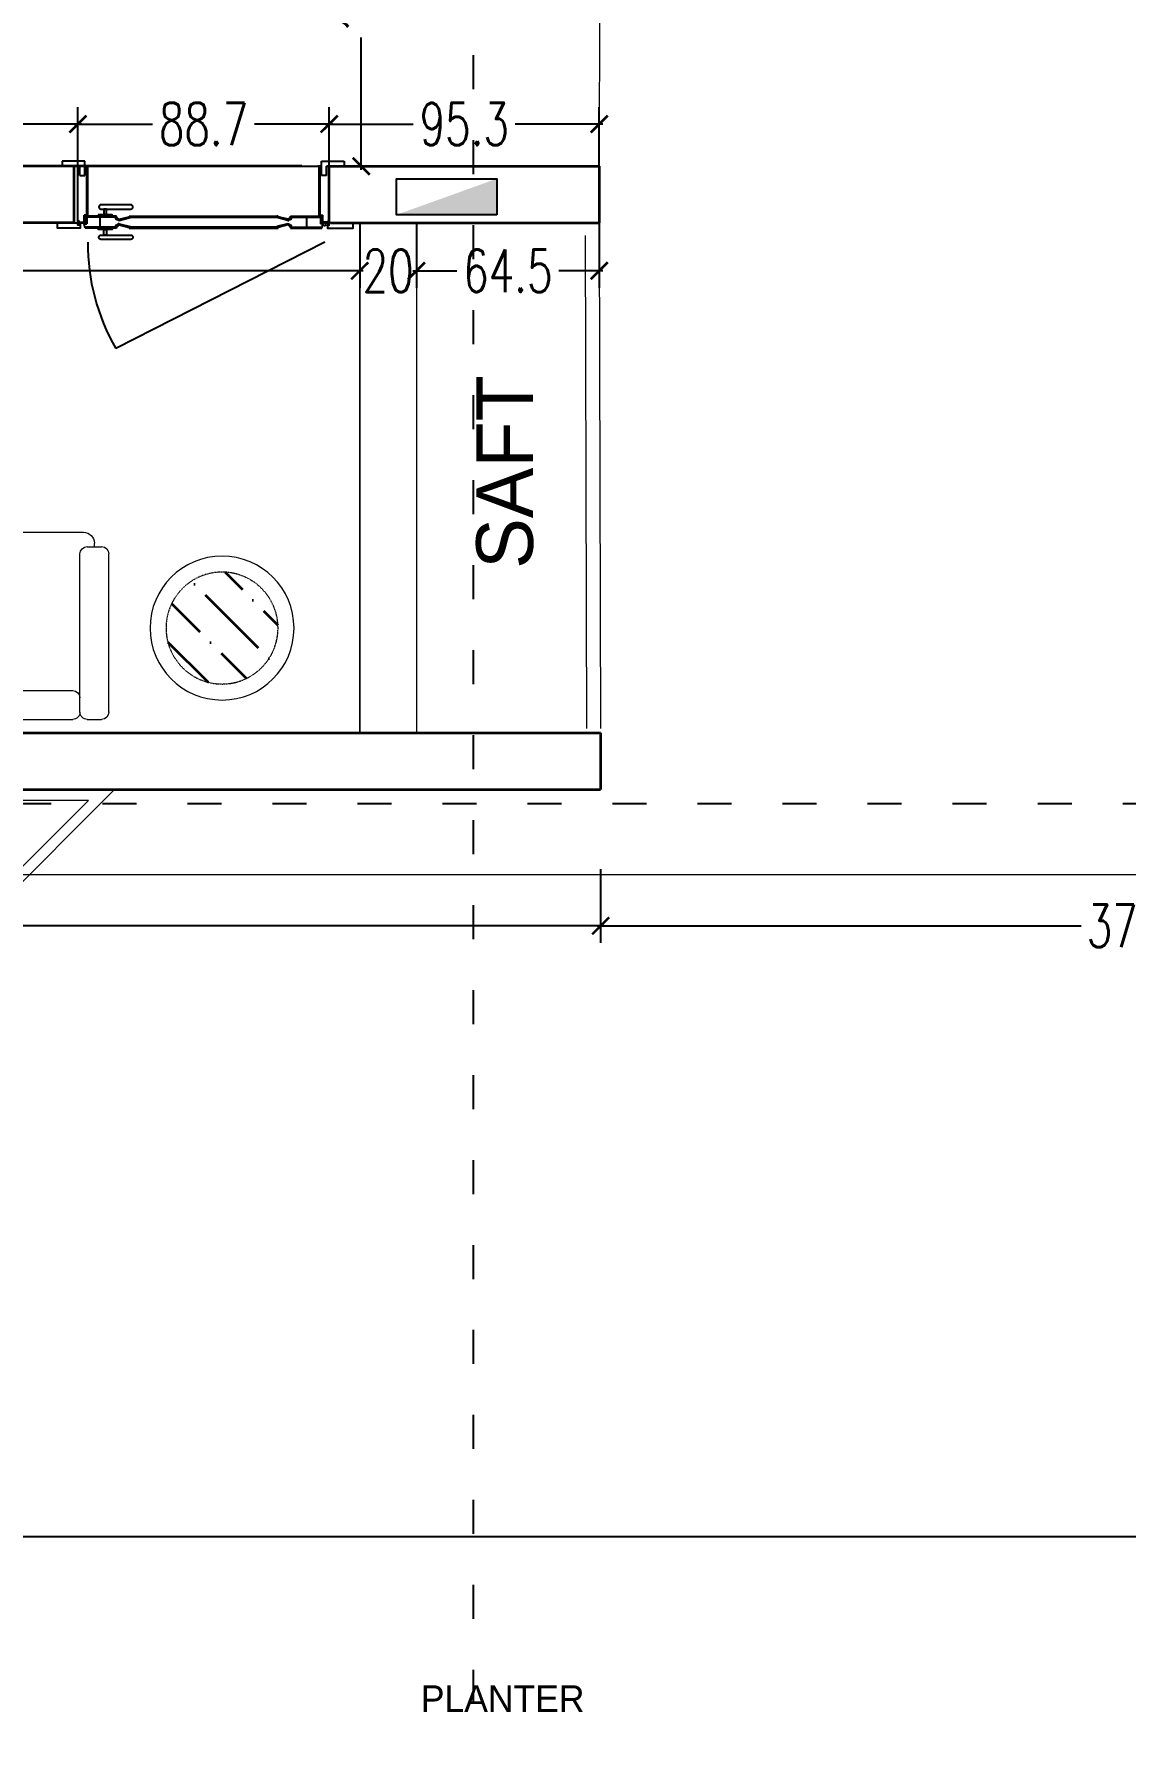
# Model space of a CAD drawing. Header units: centimetres. Extents: x -3207095 to 15275363, y -32656 to 4798027.
# Drawn here: x 683997 to 684382, y 4437624 to 4438224 of the extents above; entities that cross this region are included whole.
import ezdxf

# ---------------------------------------------------------------- set-up
doc = ezdxf.new("R2010")
doc.units = ezdxf.units.CM
for name, pattern in [('ACAD_ISO03W100', [30, 12, -18]), ('DUZ', [500, 500]), ('GESTRICHELT', [0.75, 0.5, -0.25]), ('HIDDEN', [0.375, 0.25, -0.125])]:
    doc.linetypes.add(name, pattern=pattern)
doc.layers.get('0').update_dxf_attribs({"color": 1, "linetype": 'DUZ'})
for name, color, linetype in [('a-door', 2, 'Continuous'), ('DIM', 1, 'DUZ'), ('GOLGE', 8, 'HIDDEN'), ('LOGO', 7, 'Continuous'), ('Power_Legend$0$SMC-EL-DB', 170, 'Continuous')]:
    doc.layers.add(name, color=color, linetype=linetype)
for name, color, linetype, lineweight in [('DUVAR', 7, 'Continuous', 35), ('Fix & Furniture', 144, 'Continuous', 13), ('Fix. Furniture', 144, 'Continuous', 9), ('iç duvar', 7, 'Continuous', 50), ('Text & Arrow', 11, 'Continuous', 13), ('Wall', 7, 'Continuous', 35)]:
    doc.layers.add(name, color=color, linetype=linetype, lineweight=lineweight)
doc.styles.add('DIM', font='ROMANSTW.SHX', dxfattribs={"width": 0.7})
doc.dimstyles.new('1_100', dxfattribs={"dimtxt": 15, "dimasz": 6, "dimexe": 6, "dimexo": 0, "dimgap": 2, "dimtad": 0, "dimdec": 1, "dimzin": 11, "dimdsep": 46, "dimtxsty": 'DIM', "dimblk": 'ARCHTICK', "dimcen": 3, "dimdle": 1.25, "dimclrt": 2, "dimadec": 0, "dimazin": 0, "dimtfac": 1.25, "dimtdec": 1, "dimtix": 1, "dimtofl": 0, "dimtmove": 1, "dimatfit": 3, "dimldrblk": 'ARCHTICK', "dimfxl": 20, "dimfxlon": 1, "dimtolj": 1, "dimtzin": 0, "dimarcsym": 0})

# ---------------------------------------------------------------- blocks, each defined once
blk = doc.blocks.new('_ArchTick')
at = {"color": 0, "linetype": 'ByBlock', "const_width": 0.15}
blk.add_lwpolyline([(-0.5, -0.5), (0.5, 0.5)], dxfattribs=at)
blk = doc.blocks.new('*D5509')
at = {"layer": 'Defpoints', "color": 0, "linetype": 'Continuous', "lineweight": 5, "transparency": 16777216}
for p in [(684126.79, 4438296.93), (684112.33, 4438176.93), (684126.79, 4438176.93)]:
    blk.add_point(p, dxfattribs=at)
at = {"layer": 'DIM', "color": 0, "linetype": 'Continuous', "lineweight": -2, "transparency": 16777216}
for p, q in [((684126.79, 4438296.93), (684106.33, 4438296.93)), ((684112.33, 4438298.18), (684112.33, 4438251.43)), ((684112.33, 4438175.68), (684112.33, 4438222.43)), ((684126.79, 4438176.93), (684106.33, 4438176.93))]:
    blk.add_line(p, q, dxfattribs=at)
at = {"layer": 'DIM', "color": 0, "linetype": 'Continuous', "lineweight": -2, "transparency": 16777216, "xscale": 6, "yscale": 6, "zscale": 6}
for p, rotation in [((684112.33, 4438296.93), 90), ((684112.33, 4438176.93), 270)]:
    blk.add_blockref('_ArchTick', p, dxfattribs=dict(at, rotation=rotation))
at = {"layer": 'DIM', "color": 2, "linetype": 'Continuous', "lineweight": 5, "transparency": 16777216, "insert": (684112.33, 4438236.93), "char_height": 15, "attachment_point": 5, "rotation": 90, "style": 'DIM'}
blk.add_mtext('\\A1;120', dxfattribs=at)
blk = doc.blocks.new('*D5536')
at = {"layer": 'Defpoints', "color": 0, "linetype": 'Continuous', "lineweight": 5, "transparency": 16777216}
for p in [(682996.79, 4437706.36), (684566.79, 4437706.36), (684566.79, 4437693.14)]:
    blk.add_point(p, dxfattribs=at)
at = {"layer": 'DIM', "color": 0, "linetype": 'Continuous', "lineweight": -2, "transparency": 16777216}
for p, q in [((682996.79, 4437706.36), (682996.79, 4437687.14)), ((684566.79, 4437706.36), (684566.79, 4437687.14)), ((682995.54, 4437693.14), (683762.29, 4437693.14)), ((684568.04, 4437693.14), (683801.29, 4437693.14))]:
    blk.add_line(p, q, dxfattribs=at)
at = {"layer": 'DIM', "color": 0, "linetype": 'Continuous', "lineweight": -2, "transparency": 16777216, "xscale": 6, "yscale": 6, "zscale": 6, "rotation": 180}
blk.add_blockref('_ArchTick', (682996.79, 4437693.14), dxfattribs=at)
at = {"layer": 'DIM', "color": 0, "linetype": 'Continuous', "lineweight": -2, "transparency": 16777216, "xscale": 6, "yscale": 6, "zscale": 6}
blk.add_blockref('_ArchTick', (684566.79, 4437693.14), dxfattribs=at)
at = {"layer": 'DIM', "color": 2, "linetype": 'Continuous', "lineweight": 5, "transparency": 16777216, "insert": (683781.79, 4437693.14), "char_height": 15, "attachment_point": 5, "style": 'DIM'}
blk.add_mtext('\\A1;1570', dxfattribs=at)
blk = doc.blocks.new('*D5549')
at = {"layer": 'Defpoints', "color": 0, "linetype": 'Continuous', "lineweight": 5, "transparency": 16777216}
for p in [(684196.79, 4437956.93), (684566.79, 4437956.93), (684566.79, 4437908.82)]:
    blk.add_point(p, dxfattribs=at)
at = {"layer": 'DIM', "color": 0, "linetype": 'Continuous', "lineweight": -2, "transparency": 16777216}
for p, q in [((684196.79, 4437928.82), (684196.79, 4437902.82)), ((684566.79, 4437928.82), (684566.79, 4437902.82)), ((684195.54, 4437908.82), (684366.29, 4437908.82)), ((684568.04, 4437908.82), (684397.29, 4437908.82))]:
    blk.add_line(p, q, dxfattribs=at)
at = {"layer": 'DIM', "color": 0, "linetype": 'Continuous', "lineweight": -2, "transparency": 16777216, "xscale": 6, "yscale": 6, "zscale": 6, "rotation": 180}
blk.add_blockref('_ArchTick', (684196.79, 4437908.82), dxfattribs=at)
at = {"layer": 'DIM', "color": 0, "linetype": 'Continuous', "lineweight": -2, "transparency": 16777216, "xscale": 6, "yscale": 6, "zscale": 6}
blk.add_blockref('_ArchTick', (684566.79, 4437908.82), dxfattribs=at)
at = {"layer": 'DIM', "color": 2, "linetype": 'Continuous', "lineweight": 5, "transparency": 16777216, "insert": (684381.79, 4437908.82), "char_height": 15, "attachment_point": 5, "style": 'DIM'}
blk.add_mtext('\\A1;370', dxfattribs=at)
blk = doc.blocks.new('*D4505')
at = {"layer": 'Defpoints', "color": 0, "linetype": 'Continuous', "lineweight": 5, "transparency": 16777216}
for p in [(683366.79, 4437956.93), (684196.79, 4437956.93), (683366.79, 4437908.82)]:
    blk.add_point(p, dxfattribs=at)
at = {"layer": 'DIM', "color": 0, "linetype": 'Continuous', "lineweight": -2, "transparency": 16777216}
for p, q in [((683366.79, 4437928.82), (683366.79, 4437902.82)), ((684196.79, 4437928.82), (684196.79, 4437902.82)), ((683365.54, 4437908.82), (683766.29, 4437908.82)), ((684198.04, 4437908.82), (683797.29, 4437908.82))]:
    blk.add_line(p, q, dxfattribs=at)
at = {"layer": 'DIM', "color": 0, "linetype": 'Continuous', "lineweight": -2, "transparency": 16777216, "xscale": 6, "yscale": 6, "zscale": 6, "rotation": 180}
blk.add_blockref('_ArchTick', (683366.79, 4437908.82), dxfattribs=at)
at = {"layer": 'DIM', "color": 0, "linetype": 'Continuous', "lineweight": -2, "transparency": 16777216, "xscale": 6, "yscale": 6, "zscale": 6}
blk.add_blockref('_ArchTick', (684196.79, 4437908.82), dxfattribs=at)
at = {"layer": 'DIM', "color": 2, "linetype": 'Continuous', "lineweight": 5, "transparency": 16777216, "insert": (683781.79, 4437908.82), "char_height": 15, "attachment_point": 5, "style": 'DIM'}
blk.add_mtext('\\A1;830', dxfattribs=at)
blk = doc.blocks.new('*D5557')
at = {"layer": 'Defpoints', "color": 0, "linetype": 'Continuous', "lineweight": 5, "transparency": 16777216}
for p in [(683451.79, 4438156.93), (684111.79, 4438156.93), (684111.79, 4438140.05)]:
    blk.add_point(p, dxfattribs=at)
at = {"layer": 'DIM', "color": 0, "linetype": 'Continuous', "lineweight": -2, "transparency": 16777216}
for p, q in [((683451.79, 4438156.93), (683451.79, 4438134.05)), ((684111.79, 4438156.93), (684111.79, 4438134.05)), ((683450.54, 4438140.05), (683766.29, 4438140.05)), ((684113.04, 4438140.05), (683797.29, 4438140.05))]:
    blk.add_line(p, q, dxfattribs=at)
at = {"layer": 'DIM', "color": 0, "linetype": 'Continuous', "lineweight": -2, "transparency": 16777216, "xscale": 6, "yscale": 6, "zscale": 6, "rotation": 180}
blk.add_blockref('_ArchTick', (683451.79, 4438140.05), dxfattribs=at)
at = {"layer": 'DIM', "color": 0, "linetype": 'Continuous', "lineweight": -2, "transparency": 16777216, "xscale": 6, "yscale": 6, "zscale": 6}
blk.add_blockref('_ArchTick', (684111.79, 4438140.05), dxfattribs=at)
at = {"layer": 'DIM', "color": 2, "linetype": 'Continuous', "lineweight": 5, "transparency": 16777216, "insert": (683781.79, 4438140.05), "char_height": 15, "attachment_point": 5, "style": 'DIM'}
blk.add_mtext('\\A1;660', dxfattribs=at)
blk = doc.blocks.new('*D5558')
at = {"layer": 'Defpoints', "color": 0, "linetype": 'Continuous', "lineweight": 5, "transparency": 16777216}
for p in [(684111.79, 4438156.93), (684131.79, 4438156.93), (684131.79, 4438140.05)]:
    blk.add_point(p, dxfattribs=at)
at = {"layer": 'DIM', "color": 0, "linetype": 'Continuous', "lineweight": -2, "transparency": 16777216}
for p, q in [((684111.79, 4438156.93), (684111.79, 4438134.05)), ((684131.79, 4438156.93), (684131.79, 4438134.05)), ((684111.79, 4438140.05), (684105.79, 4438140.05)), ((684131.79, 4438140.05), (684137.79, 4438140.05))]:
    blk.add_line(p, q, dxfattribs=at)
at = {"layer": 'DIM', "color": 0, "linetype": 'Continuous', "lineweight": -2, "transparency": 16777216, "xscale": 6, "yscale": 6, "zscale": 6}
blk.add_blockref('_ArchTick', (684111.79, 4438140.05), dxfattribs=at)
at = {"layer": 'DIM', "color": 0, "linetype": 'Continuous', "lineweight": -2, "transparency": 16777216, "xscale": 6, "yscale": 6, "zscale": 6, "rotation": 180}
blk.add_blockref('_ArchTick', (684131.79, 4438140.05), dxfattribs=at)
at = {"layer": 'DIM', "color": 2, "linetype": 'Continuous', "lineweight": 5, "transparency": 16777216, "insert": (684121.79, 4438140.05), "char_height": 15, "attachment_point": 5, "style": 'DIM'}
blk.add_mtext('\\A1;20', dxfattribs=at)
blk = doc.blocks.new('*D5559')
at = {"layer": 'Defpoints', "color": 0, "linetype": 'Continuous', "lineweight": 5, "transparency": 16777216}
for p in [(684131.79, 4438156.93), (684196.32, 4438156.93), (684196.32, 4438140.05)]:
    blk.add_point(p, dxfattribs=at)
at = {"layer": 'DIM', "color": 0, "linetype": 'Continuous', "lineweight": -2, "transparency": 16777216}
for p, q in [((684131.79, 4438156.93), (684131.79, 4438134.05)), ((684196.32, 4438156.93), (684196.32, 4438134.05)), ((684130.54, 4438140.05), (684146.06, 4438140.05)), ((684197.57, 4438140.05), (684182.06, 4438140.05))]:
    blk.add_line(p, q, dxfattribs=at)
at = {"layer": 'DIM', "color": 0, "linetype": 'Continuous', "lineweight": -2, "transparency": 16777216, "xscale": 6, "yscale": 6, "zscale": 6, "rotation": 180}
blk.add_blockref('_ArchTick', (684131.79, 4438140.05), dxfattribs=at)
at = {"layer": 'DIM', "color": 0, "linetype": 'Continuous', "lineweight": -2, "transparency": 16777216, "xscale": 6, "yscale": 6, "zscale": 6}
blk.add_blockref('_ArchTick', (684196.32, 4438140.05), dxfattribs=at)
at = {"layer": 'DIM', "color": 2, "linetype": 'Continuous', "lineweight": 5, "transparency": 16777216, "insert": (684164.06, 4438140.05), "char_height": 15, "attachment_point": 5, "style": 'DIM'}
blk.add_mtext('\\A1;64.5', dxfattribs=at)
blk = doc.blocks.new('*D5560')
at = {"layer": 'Defpoints', "color": 0, "linetype": 'Continuous', "lineweight": 5, "transparency": 16777216}
for p in [(684196.32, 4438191.86), (684101.01, 4438176.93), (684196.32, 4438176.93)]:
    blk.add_point(p, dxfattribs=at)
at = {"layer": 'DIM', "color": 0, "linetype": 'Continuous', "lineweight": -2, "transparency": 16777216}
for p, q in [((684101.01, 4438176.93), (684101.01, 4438197.86)), ((684196.32, 4438176.93), (684196.32, 4438197.86)), ((684099.76, 4438191.86), (684130.67, 4438191.86)), ((684197.57, 4438191.86), (684166.67, 4438191.86))]:
    blk.add_line(p, q, dxfattribs=at)
at = {"layer": 'DIM', "color": 0, "linetype": 'Continuous', "lineweight": -2, "transparency": 16777216, "xscale": 6, "yscale": 6, "zscale": 6, "rotation": 180}
blk.add_blockref('_ArchTick', (684101.01, 4438191.86), dxfattribs=at)
at = {"layer": 'DIM', "color": 0, "linetype": 'Continuous', "lineweight": -2, "transparency": 16777216, "xscale": 6, "yscale": 6, "zscale": 6}
blk.add_blockref('_ArchTick', (684196.32, 4438191.86), dxfattribs=at)
at = {"layer": 'DIM', "color": 2, "linetype": 'Continuous', "lineweight": 5, "transparency": 16777216, "insert": (684148.67, 4438191.86), "char_height": 15, "attachment_point": 5, "style": 'DIM'}
blk.add_mtext('\\A1;95.3', dxfattribs=at)
blk = doc.blocks.new('*D5561')
at = {"layer": 'Defpoints', "color": 0, "linetype": 'Continuous', "lineweight": 5, "transparency": 16777216}
for p in [(684012.36, 4438191.86), (684012.36, 4438176.93), (684101.01, 4438176.93)]:
    blk.add_point(p, dxfattribs=at)
at = {"layer": 'DIM', "color": 0, "linetype": 'Continuous', "lineweight": -2, "transparency": 16777216}
for p, q in [((684012.36, 4438176.93), (684012.36, 4438197.86)), ((684101.01, 4438176.93), (684101.01, 4438197.86)), ((684011.11, 4438191.86), (684038.69, 4438191.86)), ((684102.26, 4438191.86), (684074.69, 4438191.86))]:
    blk.add_line(p, q, dxfattribs=at)
at = {"layer": 'DIM', "color": 0, "linetype": 'Continuous', "lineweight": -2, "transparency": 16777216, "xscale": 6, "yscale": 6, "zscale": 6, "rotation": 180}
blk.add_blockref('_ArchTick', (684012.36, 4438191.86), dxfattribs=at)
at = {"layer": 'DIM', "color": 0, "linetype": 'Continuous', "lineweight": -2, "transparency": 16777216, "xscale": 6, "yscale": 6, "zscale": 6}
blk.add_blockref('_ArchTick', (684101.01, 4438191.86), dxfattribs=at)
at = {"layer": 'DIM', "color": 2, "linetype": 'Continuous', "lineweight": 5, "transparency": 16777216, "insert": (684056.69, 4438191.86), "char_height": 15, "attachment_point": 5, "style": 'DIM'}
blk.add_mtext('\\A1;88.7', dxfattribs=at)
blk = doc.blocks.new('*D5562')
at = {"layer": 'Defpoints', "color": 0, "linetype": 'Continuous', "lineweight": 5, "transparency": 16777216}
for p in [(683366.79, 4438191.86), (683366.79, 4438176.93), (684012.36, 4438176.93)]:
    blk.add_point(p, dxfattribs=at)
at = {"layer": 'DIM', "color": 0, "linetype": 'Continuous', "lineweight": -2, "transparency": 16777216}
for p, q in [((683366.79, 4438176.93), (683366.79, 4438197.86)), ((684012.36, 4438176.93), (684012.36, 4438197.86)), ((683365.54, 4438191.86), (683666.83, 4438191.86)), ((684013.61, 4438191.86), (683712.33, 4438191.86))]:
    blk.add_line(p, q, dxfattribs=at)
at = {"layer": 'DIM', "color": 0, "linetype": 'Continuous', "lineweight": -2, "transparency": 16777216, "xscale": 6, "yscale": 6, "zscale": 6, "rotation": 180}
blk.add_blockref('_ArchTick', (683366.79, 4438191.86), dxfattribs=at)
at = {"layer": 'DIM', "color": 0, "linetype": 'Continuous', "lineweight": -2, "transparency": 16777216, "xscale": 6, "yscale": 6, "zscale": 6}
blk.add_blockref('_ArchTick', (684012.36, 4438191.86), dxfattribs=at)
at = {"layer": 'DIM', "color": 2, "linetype": 'Continuous', "lineweight": 5, "transparency": 16777216, "insert": (683689.58, 4438191.86), "char_height": 15, "attachment_point": 5, "style": 'DIM'}
blk.add_mtext('\\A1;645.6', dxfattribs=at)
blk = doc.blocks.new('*D5819')
at = {"layer": 'Defpoints', "color": 0, "linetype": 'Continuous', "lineweight": 5, "transparency": 16777216}
for p in [(691256.93, 4438668.74), (0, 4437978.74), (691238.54, 4437978.74)]:
    blk.add_point(p, dxfattribs=at)
at = {"layer": 'DIM', "color": 0, "linetype": 'Continuous', "lineweight": -2, "transparency": 16777216}
for p, q in [((691256.93, 4438668.74), (691232.54, 4438668.74)), ((691238.54, 4438669.99), (691238.54, 4438339.24)), ((691238.54, 4437977.49), (691238.54, 4438308.24)), ((691218.54, 4437978.74), (691244.54, 4437978.74))]:
    blk.add_line(p, q, dxfattribs=at)
at = {"layer": 'DIM', "color": 0, "linetype": 'Continuous', "lineweight": -2, "transparency": 16777216, "xscale": 6, "yscale": 6, "zscale": 6}
for p, rotation in [((691238.54, 4438668.74), 90), ((691238.54, 4437978.74), 270)]:
    blk.add_blockref('_ArchTick', p, dxfattribs=dict(at, rotation=rotation))
at = {"layer": 'DIM', "color": 2, "linetype": 'Continuous', "lineweight": 5, "transparency": 16777216, "insert": (691238.54, 4438323.74), "char_height": 15, "attachment_point": 5, "rotation": 90, "style": 'DIM'}
blk.add_mtext('\\A1;690', dxfattribs=at)
blk = doc.blocks.new('dfhsdfjsdfgjfgj')
at = {"layer": 'Fix & Furniture', "ltscale": 0.02}
for p, q in [((63620.72, 5320.18), (63642.72, 5320.18)), ((63619.72, 5317.18), (63619.72, 5319.18)), ((63643.72, 5317.18), (63643.72, 5319.18)), ((63643.72, 5318.18), (63644.22, 5318.18)), ((63619.72, 5295.18), (63619.72, 5315.18)), ((63620.72, 5316.18), (63642.72, 5316.18)), ((63623.72, 5295.18), (63623.72, 5315.18)), ((63645.72, 5295.68), (63645.72, 5316.68)), ((63620.72, 5294.18), (63644.22, 5294.18)), ((63619.72, 5273.18), (63619.72, 5293.18)), ((63623.72, 5273.18), (63623.72, 5293.18)), ((63645.72, 5273.68), (63645.72, 5292.68)), ((63619.72, 5251.18), (63619.72, 5271.18)), ((63620.72, 5272.18), (63644.22, 5272.18)), ((63623.72, 5253.15), (63623.72, 5271.18)), ((63645.72, 5251.68), (63645.72, 5270.68)), ((63620.72, 5252.15), (63642.72, 5252.15)), ((63619.72, 5249.15), (63619.72, 5251.15)), ((63643.72, 5249.15), (63643.72, 5251.15)), ((63643.72, 5250.18), (63644.22, 5250.18)), ((63643.72, 5250.15), (63644.22, 5250.15)), ((63620.72, 5248.15), (63642.72, 5248.15))]:
    blk.add_line(p, q, dxfattribs=at)
for centre, radius, start, end in [((63620.74, 5319.16), 1.02, 89.1545, 179.1545), ((63642.72, 5319.17), 1.01, 0.4593, 90.4593), ((63644.22, 5316.67), 1.51, 359.73, 89.73), ((63620.72, 5317.18), 1, 180, 270.0682), ((63620.72, 5315.18), 1, 89.9319, 179.9319), ((63622.72, 5315.18), 1, 0.0681, 90.0681), ((63642.72, 5317.18), 1.01, 270.3258, 0.3258), ((63620.72, 5295.18), 1, 180.0681, 270.0681), ((63620.72, 5293.18), 1, 89.9319, 179.9319), ((63622.72, 5295.18), 1, 269.9319, 359.9319), ((63622.72, 5293.18), 1, 0.0681, 90.0681), ((63644.22, 5295.68), 1.5, 270.1426, 0.1426), ((63644.22, 5292.68), 1.5, 359.9635, 89.9635), ((63620.72, 5273.18), 1, 180.0681, 270.0681), ((63622.72, 5273.18), 1, 269.9319, 359.9319), ((63644.22, 5273.68), 1.5, 270.0115, 0.0115), ((63620.72, 5271.18), 1, 89.9319, 179.9319), ((63622.72, 5271.18), 1, 0.0681, 90.0681), ((63644.22, 5270.68), 1.5, 359.952, 89.952), ((63620.72, 5253.15), 1, 180.0681, 270.0681), ((63620.72, 5251.15), 1, 89.9319, 179.9319), ((63622.72, 5253.15), 1, 269.9319, 359.9319), ((63642.72, 5251.15), 1, 0.1746, 90.1746), ((63644.21, 5251.69), 1.51, 270.5603, 0.5603), ((63620.72, 5251.18), 1, 180.0681, 180.9159), ((63620.73, 5249.15), 1, 180.1542, 270.1542), ((63642.72, 5249.16), 1.01, 270.4273, 0.4273)]:
    blk.add_arc(centre, radius, start, end, dxfattribs=at)
blk = doc.blocks.new('fhdfghfgh')
at = {"layer": 'Fix. Furniture', "ltscale": 0.02}
blk.add_circle((7534.74, -570.99), 9, dxfattribs=at)
at = {"layer": 'Fix. Furniture', "linetype": 'GESTRICHELT', "ltscale": 0.02}
blk.add_circle((7534.74, -570.99), 7, dxfattribs=at)
blk = doc.blocks.new('xchh')
at = {"layer": 'Wall', "ltscale": 0.02}
h = blk.add_hatch(dxfattribs=at)
h.set_pattern_fill('ANSI36', color=9, scale=33.333333, angle=180)
h.set_pattern_definition([(225, (67590.6048, 2844.793), (-2.2097087, -8.1022652), [10.4166667, -2.0833333, 0, -2.0833333])])
h.paths.add_polyline_path([(39562.87, 125.07, 1), (39547.31, 125.07, 1)])
at = {"layer": 'Wall', "xscale": 1.111111111111111, "yscale": 1.111111111111111, "zscale": 1.111111111111111, "rotation": 180}
blk.add_blockref('fhdfghfgh', (47927.02, -509.36), dxfattribs=at)

msp = doc.modelspace()

# ---------------------------------------------------------------- hatches: boundary and pattern name
at = {"layer": 'Power_Legend$0$SMC-EL-DB'}
msp.add_hatch(color=256, dxfattribs=at).paths.add_polyline_path([(684160.15, 4438159.8), (684160.15, 4438172.55), (684124.74, 4438159.8)])

# ---------------------------------------------------------------- linework, layer by layer
at = {"color": 232, "linetype": 'ACAD_ISO03W100'}
for p, q in [((684151.79, 4439926.16), (684151.79, 4436667.31)), ((685862.98, 4437951.93), (681754.42, 4437951.93))]:
    msp.add_line(p, q, dxfattribs=at)
at = {"color": 7}
for p, q in [((684011.01, 4438156.93), (684011.01, 4438176.93)), ((684101.01, 4438156.93), (684101.01, 4438176.93))]:
    msp.add_line(p, q, dxfattribs=at)
at = {"color": 30}
msp.add_line((684101.01, 4438176.93), (684101.01, 4438156.93), dxfattribs=at)
at = {"layer": 'a-door'}
for p, q in [((684014.81, 4438178.73), (684006.81, 4438178.73)), ((684006.81, 4438178.73), (684006.81, 4438176.93)), ((684006.81, 4438178.73), (684006.81, 4438176.93)), ((684013.01, 4438176.93), (684006.81, 4438176.93)), ((684011.71, 4438176.93), (684013.01, 4438176.93)), ((684011.71, 4438176.93), (684013.01, 4438176.93)), ((684012.36, 4438156.93), (684012.36, 4438176.93)), ((684013.01, 4438173.73), (684013.01, 4438176.93)), ((684013.01, 4438173.73), (684013.01, 4438176.93)), ((684014.81, 4438173.73), (684014.81, 4438178.73)), ((684014.81, 4438173.73), (684014.81, 4438178.73)), ((684014.81, 4438176.93), (684016.11, 4438176.93)), ((684015.56, 4438176.61), (684014.81, 4438176.61)), ((684015.56, 4438159.63), (684015.56, 4438176.61)), ((684015.86, 4438159.33), (684015.86, 4438176.93)), ((684098.26, 4438176.93), (684096.96, 4438176.93)), ((684097.51, 4438159.33), (684097.51, 4438176.93)), ((684097.81, 4438176.61), (684098.26, 4438176.61)), ((684097.81, 4438159.63), (684097.81, 4438176.61)), ((684098.26, 4438173.73), (684098.26, 4438178.73)), ((684098.26, 4438178.73), (684106.26, 4438178.73)), ((684101.36, 4438176.93), (684100.06, 4438176.93)), ((684100.06, 4438173.73), (684100.06, 4438176.93)), ((684100.06, 4438176.93), (684106.26, 4438176.93)), ((684101.01, 4438156.93), (684101.01, 4438176.93)), ((684106.26, 4438178.73), (684106.26, 4438176.93)), ((684013.01, 4438173.73), (684014.81, 4438173.73)), ((684013.01, 4438173.73), (684014.81, 4438173.73)), ((684100.06, 4438173.73), (684098.26, 4438173.73)), ((684012.66, 4438157.24), (684014.56, 4438157.24)), ((684012.66, 4438156.93), (684014.86, 4438156.93)), ((684014.9, 4438155.13), (684014.46, 4438156.93)), ((684014.46, 4438156.93), (684015.16, 4438156.93)), ((684014.53, 4438156.63), (684015.46, 4438156.63)), ((684015.56, 4438159.63), (684014.56, 4438159.63)), ((684014.56, 4438157.24), (684014.56, 4438159.63)), ((684015.86, 4438159.33), (684014.86, 4438159.33)), ((684014.86, 4438156.93), (684014.86, 4438159.33)), ((684025.99, 4438159.33), (684015.16, 4438159.33)), ((684015.16, 4438159.33), (684015.16, 4438156.93)), ((684025.59, 4438159.03), (684015.46, 4438159.03)), ((684015.46, 4438159.03), (684015.46, 4438156.63)), ((684020.21, 4438155.43), (684020.21, 4438159.03)), ((684025.99, 4438159.03), (684025.99, 4438159.33)), ((684026.59, 4438158.43), (684026.82, 4438158.43)), ((684026.59, 4438157.83), (684026.59, 4438158.03)), ((684026.89, 4438157.83), (684026.59, 4438157.83)), ((684026.59, 4438156.63), (684026.59, 4438156.43)), ((684026.89, 4438156.63), (684026.59, 4438156.63)), ((684026.82, 4438158.23), (684026.82, 4438158.43)), ((684026.82, 4438158.23), (684026.97, 4438158.23)), ((684026.89, 4438157.83), (684030.79, 4438158.83)), ((684026.89, 4438156.63), (684030.79, 4438155.63)), ((684026.97, 4438158.23), (684030.39, 4438159.1)), ((684030.39, 4438159.33), (684030.79, 4438159.33)), ((684030.39, 4438159.33), (684030.39, 4438159.1)), ((684030.39, 4438159.33), (684030.39, 4438159.1)), ((684030.79, 4438159.33), (684082.98, 4438159.33)), ((684030.79, 4438158.93), (684082.58, 4438158.93)), ((684030.79, 4438158.93), (684030.79, 4438158.83)), ((684082.98, 4438159.33), (684082.58, 4438159.33)), ((684082.58, 4438158.93), (684082.58, 4438158.83)), ((684086.48, 4438157.83), (684082.58, 4438158.83)), ((684086.48, 4438156.63), (684082.58, 4438155.63)), ((684082.98, 4438159.33), (684082.98, 4438159.1)), ((684082.98, 4438159.33), (684082.98, 4438159.1)), ((684086.41, 4438158.23), (684082.98, 4438159.1)), ((684086.56, 4438158.23), (684086.41, 4438158.23)), ((684086.48, 4438157.83), (684086.78, 4438157.83)), ((684086.48, 4438156.63), (684086.78, 4438156.63)), ((684086.78, 4438158.43), (684086.56, 4438158.43)), ((684086.56, 4438158.23), (684086.56, 4438158.43)), ((684086.78, 4438157.83), (684086.78, 4438158.03)), ((684086.78, 4438156.63), (684086.78, 4438156.43)), ((684087.38, 4438159.33), (684098.21, 4438159.33)), ((684087.38, 4438159.03), (684087.38, 4438159.33)), ((684087.78, 4438159.03), (684097.91, 4438159.03)), ((684093.16, 4438155.43), (684093.16, 4438159.03)), ((684097.51, 4438159.33), (684098.51, 4438159.33)), ((684097.81, 4438159.63), (684098.81, 4438159.63)), ((684097.91, 4438159.03), (684097.91, 4438156.63)), ((684098.84, 4438156.63), (684097.91, 4438156.63)), ((684098.21, 4438159.33), (684098.21, 4438156.93)), ((684098.91, 4438156.93), (684098.21, 4438156.93)), ((684098.47, 4438155.13), (684098.91, 4438156.93)), ((684098.51, 4438156.93), (684098.51, 4438159.33)), ((684100.71, 4438156.93), (684098.51, 4438156.93)), ((684098.81, 4438157.24), (684098.81, 4438159.63)), ((684100.71, 4438157.24), (684098.81, 4438157.24)), ((684101.51, 4438156.93), (684101.01, 4438156.93)), ((684025.59, 4438155.43), (684014.83, 4438155.43)), ((684025.99, 4438155.13), (684014.9, 4438155.13)), ((684025.99, 4438155.43), (684025.99, 4438155.13)), ((684026.59, 4438156.03), (684026.82, 4438156.03)), ((684026.82, 4438156.23), (684026.97, 4438156.23)), ((684026.82, 4438156.23), (684026.82, 4438156.03)), ((684026.97, 4438156.23), (684030.39, 4438155.35)), ((684030.39, 4438155.13), (684030.39, 4438155.35)), ((684030.39, 4438155.13), (684030.39, 4438155.35)), ((684030.39, 4438155.13), (684030.79, 4438155.13)), ((684030.79, 4438155.53), (684030.79, 4438155.63)), ((684030.79, 4438155.53), (684082.58, 4438155.53)), ((684030.79, 4438155.13), (684082.98, 4438155.13)), ((684082.58, 4438155.53), (684082.58, 4438155.63)), ((684082.98, 4438155.13), (684082.58, 4438155.13)), ((684086.41, 4438156.23), (684082.98, 4438155.35)), ((684082.98, 4438155.13), (684082.98, 4438155.35)), ((684082.98, 4438155.13), (684082.98, 4438155.35)), ((684086.56, 4438156.23), (684086.41, 4438156.23)), ((684086.56, 4438156.23), (684086.56, 4438156.03)), ((684086.78, 4438156.03), (684086.56, 4438156.03)), ((684087.38, 4438155.43), (684087.38, 4438155.13)), ((684087.38, 4438155.13), (684098.47, 4438155.13)), ((684087.78, 4438155.43), (684098.55, 4438155.43))]:
    msp.add_line(p, q, dxfattribs=at)
for points in [[(684019.76, 4438162.63), (684019.76, 4438162.53, 0.414214), (684020.46, 4438161.83), (684031.06, 4438161.83, 0.414214), (684031.76, 4438162.53), (684031.76, 4438162.63, 0.414214), (684031.06, 4438163.33), (684020.46, 4438163.33, 0.414214)], [(684019.76, 4438151.83), (684019.76, 4438151.93, -0.414214), (684020.46, 4438152.63), (684031.06, 4438152.63, -0.414214), (684031.76, 4438151.93), (684031.76, 4438151.83, -0.414214), (684031.06, 4438151.13), (684020.46, 4438151.13, -0.414214)]]:
    msp.add_lwpolyline(points, format="xyb", close=True, dxfattribs=at)
for points in [[(684012.66, 4438156.93), (684013.16, 4438156.93), (684013.16, 4438155.13), (684005.16, 4438155.13), (684005.16, 4438156.93), (684012.36, 4438156.93)], [(684100.96, 4438156.93), (684100.46, 4438156.93), (684100.46, 4438155.13), (684109.46, 4438155.13), (684109.46, 4438156.93), (684101.26, 4438156.93)]]:
    msp.add_lwpolyline(points, dxfattribs=at)
for points in [[(684012.36, 4438157.68), (684012.66, 4438157.68), (684012.66, 4438156.18), (684012.36, 4438156.18)], [(684012.36, 4438157.68), (684012.66, 4438157.68), (684012.66, 4438156.18), (684012.36, 4438156.18)], [(684019.46, 4438159.83), (684019.46, 4438159.33), (684024.46, 4438159.33), (684024.46, 4438159.83)], [(684021.46, 4438161.83), (684021.46, 4438159.83), (684022.46, 4438159.83), (684022.46, 4438161.83)], [(684101.01, 4438157.68), (684100.71, 4438157.68), (684100.71, 4438156.18), (684101.01, 4438156.18)], [(684019.46, 4438154.63), (684019.46, 4438155.13), (684024.46, 4438155.13), (684024.46, 4438154.63)], [(684021.46, 4438152.63), (684021.46, 4438154.63), (684022.46, 4438154.63), (684022.46, 4438152.63)]]:
    msp.add_lwpolyline(points, close=True, dxfattribs=at)
msp.add_circle((684099.36, 4438156.43), 0.5, dxfattribs=at)
for centre, radius, start, end in [((684026.59, 4438159.03), 1, 180, 270), ((684026.59, 4438155.43), 1, 90, 180), ((684026.59, 4438159.03), 0.6, 180, 270), ((684086.78, 4438159.03), 0.6, 270, 0), ((684086.78, 4438159.03), 1, 270, 0), ((684086.78, 4438155.43), 1, 0, 90), ((684026.59, 4438155.43), 0.6, 90, 180), ((684086.78, 4438155.43), 0.6, 0, 90)]:
    msp.add_arc(centre, radius, start, end, dxfattribs=at)
at = {"layer": 'DUVAR'}
for p, q in [((684091.32, 4438176.93), (683552.57, 4438176.93)), ((684011.01, 4438156.93), (684011.01, 4438176.93)), ((684101.01, 4438156.93), (684101.01, 4438176.93)), ((684101.01, 4438156.93), (684101.01, 4438176.93)), ((684101.36, 4438176.93), (684111.79, 4438176.93)), ((684111.32, 4438176.93), (684196.32, 4438176.93)), ((684196.32, 4438176.93), (684196.32, 4438156.93)), ((684011.01, 4438156.93), (683552.57, 4438156.93)), ((684101.51, 4438156.93), (684111.79, 4438156.93)), ((684111.32, 4438156.93), (684196.32, 4438156.93)), ((683771.79, 4437976.93), (684196.79, 4437976.93)), ((684196.79, 4437976.93), (684196.79, 4437956.93)), ((683366.79, 4437956.93), (684196.79, 4437956.93))]:
    msp.add_line(p, q, dxfattribs=at)
at = {"layer": 'Fix & Furniture', "ltscale": 0.02}
for p, q in [((684016.08, 4437953.12), (683546.8, 4437953.12)), ((684016.08, 4437953.12), (683962.74, 4437899.78)), ((684025.28, 4437956.93), (683964.32, 4437895.97))]:
    msp.add_line(p, q, dxfattribs=at)
at = {"layer": 'GOLGE', "ltscale": 0.5}
msp.add_line((684016.11, 4438176.93), (684098.26, 4438176.93), dxfattribs=at)
at = {"layer": 'iç duvar', "color": 251, "lineweight": 5}
for p, q in [((684196.79, 4438416.93), (684196.32, 4438176.93)), ((684191.32, 4438152.49), (684191.79, 4437978.48)), ((684196.32, 4438152.49), (684196.79, 4437978.48))]:
    msp.add_line(p, q, dxfattribs=at)
at = {"layer": 'iç duvar', "color": 7, "lineweight": 18}
for points in [[(683451.79, 4438176.93), (684011.01, 4438176.93), (684011.01, 4438156.93), (683451.79, 4438156.93)], [(684111.79, 4438156.93), (684131.79, 4438156.93), (684131.79, 4437976.93), (684111.79, 4437976.93)]]:
    msp.add_lwpolyline(points, close=True, dxfattribs=at)
for points in [[(684111.79, 4438156.93), (684111.79, 4437976.93)], [(684131.79, 4438156.93), (684131.79, 4437976.93)]]:
    msp.add_lwpolyline(points, dxfattribs=at)
at = {"layer": 'iç duvar', "color": 7, "linetype": 'Continuous', "lineweight": 5}
msp.add_lwpolyline([(683581.79, 4436866.93), (682996.79, 4436866.93), (682996.79, 4437926.93), (684566.79, 4437926.93), (684566.79, 4436866.93), (683981.79, 4436866.93)], dxfattribs=at)
at = {"layer": 'LOGO'}
msp.add_line((684099.47, 4438150.13), (684025.77, 4438112.63), dxfattribs=at)
msp.add_arc((684088.29, 4438149.12), 72.39, 179.20366, 210.27161, dxfattribs=at)
at = {"layer": 'Power_Legend$0$SMC-EL-DB', "ltscale": 0.8}
msp.add_lwpolyline([(684160.15, 4438159.8), (684124.74, 4438159.8), (684124.74, 4438172.55), (684160.15, 4438172.55)], close=True, dxfattribs=at)

# ---------------------------------------------------------------- block references
at = {"layer": 'Wall', "xscale": -2.540005080331274, "yscale": 2.540005080331274, "zscale": 2.540005080331274, "rotation": 270}
msp.add_blockref('dfhsdfjsdfgjfgj', (670509.97, 4276387.28), dxfattribs=at)
at = {"layer": 'Wall', "xscale": -2.540005080331274, "yscale": 2.540005080331274, "zscale": 2.540005080331274}
msp.add_blockref('xchh', (784533.33, 4437696.25), dxfattribs=at)

# ---------------------------------------------------------------- texts
at = {"insert": (684152.9, 4438034.87), "char_height": 20, "attachment_point": 1, "rotation": 90}
msp.add_mtext_dynamic_manual_height_columns('{\\fCentury Gothic|b0|i0|c162|p34;\\C7;SAFT}', width=80.9215, gutter_width=12.5, heights=[0], dxfattribs=at)
at = {"layer": 'Text & Arrow', "insert": (684133.35, 4437631.36), "char_height": 9.362, "attachment_point": 7}
msp.add_mtext_dynamic_manual_height_columns('PLANTER', width=294.2532, gutter_width=4.68, heights=[0], dxfattribs=at)

# ---------------------------------------------------------------- dimensions: what is measured, and where the dimension line sits
at = {"layer": 'DIM', "linetype": 'Continuous', "lineweight": 5}
for base, p1, p2, picture, middle in [((691238.54, 4437978.74), (691256.93, 4438668.74), (0, 4437978.74), '*D5819', (691238.54, 4438323.74)), ((684112.33, 4438176.93), (684126.79, 4438296.93), (684126.79, 4438176.93), '*D5509', (684112.33, 4438236.93))]:
    dim = msp.add_linear_dim(base=base, p1=p1, p2=p2, angle=90, dimstyle='1_100', dxfattribs=at)
    dim.commit()
    dim.dimension.update_dxf_attribs({"geometry": picture, "text_midpoint": middle})
for base, p1, p2, picture, middle in [((683366.79, 4438191.86), (684012.36, 4438176.93), (683366.79, 4438176.93), '*D5562', (683689.58, 4438191.86)), ((684012.3606, 4438191.8612), (684101.0148, 4438176.9281), (684012.3606, 4438176.9281), '*D5561', (684056.6877, 4438191.8612)), ((684196.32, 4438191.86), (684101.01, 4438176.93), (684196.32, 4438176.93), '*D5560', (684148.67, 4438191.86)), ((684111.79, 4438140.05), (683451.79, 4438156.93), (684111.79, 4438156.93), '*D5557', (683781.79, 4438140.05)), ((684131.79, 4438140.05), (684111.79, 4438156.93), (684131.79, 4438156.93), '*D5558', (684121.79, 4438140.05)), ((684196.32, 4438140.05), (684131.79, 4438156.93), (684196.32, 4438156.93), '*D5559', (684164.06, 4438140.05)), ((683366.79, 4437908.82), (684196.79, 4437956.93), (683366.79, 4437956.93), '*D4505', (683781.79, 4437908.82)), ((684566.79, 4437908.82), (684196.79, 4437956.93), (684566.79, 4437956.93), '*D5549', (684381.79, 4437908.82)), ((684566.79, 4437693.14), (682996.79, 4437706.36), (684566.79, 4437706.36), '*D5536', (683781.79, 4437693.14))]:
    dim = msp.add_linear_dim(base=base, p1=p1, p2=p2, dimstyle='1_100', dxfattribs=at)
    dim.commit()
    dim.dimension.update_dxf_attribs({"geometry": picture, "text_midpoint": middle})

doc.saveas('drawing.dxf')
